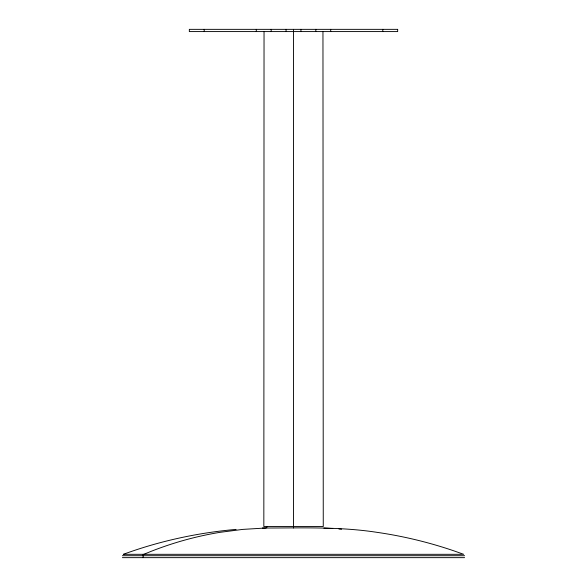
<?xml version="1.0" encoding="UTF-8"?>
<svg xmlns="http://www.w3.org/2000/svg" width="587" height="587" viewBox="0 0 587 587"><rect width="100%" height="100%" fill="white"/><g stroke="black" fill="none" stroke-linecap="round" stroke-linejoin="round"><path stroke-width="0.88" d="M264.04 31.581L263.834 526.517L323.261 526.517L322.96 31.581M267.048 526.517A1.49 1.321 90 0 1 265.757 528.007L242.761 529.393L220.074 532.321A427.087 374.807 90 0 0 151.695 551.12L143.808 554.311A1.49 1.306 90 0 0 142.957 555.713L143.463 554.532L142.957 557.65M143.36 554.627L143.808 554.311M236.091 529.393C197.643 532.791 159.605 541.009 123.358 554.311L463.664 554.311L454.676 551.12A427.087 427.087 0 0 0 376.766 532.306C338.919 526.488 300.522 528.095 262.389 528.007M122.382 555.713L464.618 555.713M122.382 557.65L464.618 557.65M323.907 528.124L332.778 528.513M338.948 528.99L341.59 529.195M382.79 29.35L382.79 31.581M330.701 29.35L330.701 31.581M315.821 29.35L315.821 31.581M300.94 29.35L300.94 31.581M293.5 29.35L293.5 528.007M286.06 29.35L286.06 31.581M271.179 29.35L271.179 31.581M256.299 29.35L256.299 31.581M204.21 29.35L204.21 31.581M397.67 29.35L189.33 29.35L189.33 31.581L397.67 31.581L397.67 29.35"/></g></svg>
